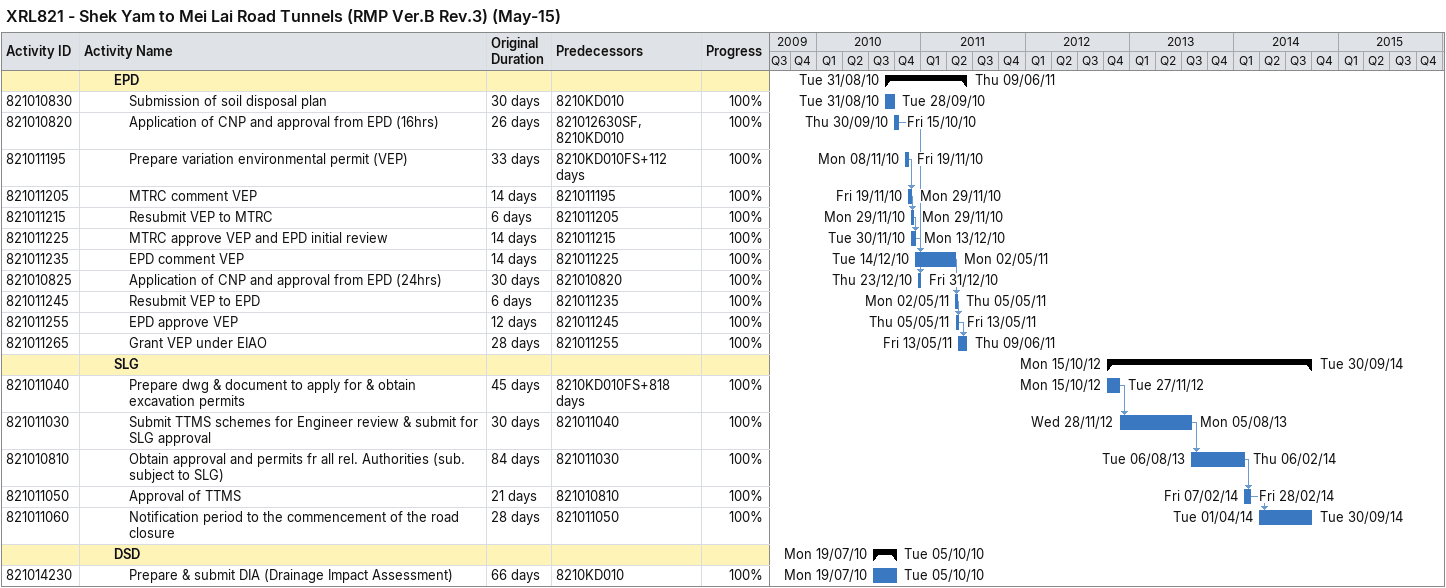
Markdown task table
XRL821 - Shek Yam to Mei Lai Road Tunnels (RMP Ver.B Rev.3) (May-15)

| ID | Level | Task | Original duration | Start | Finish | Predecessors | % complete |
|---|---|---|---|---|---|---|---|
|  | 3 | **EPD** |  | 2010-08-31 | 2011-06-09 |  |  |
| 821010830 | 4 | Submission of soil disposal plan | 30d | 2010-08-31 | 2010-09-28 | 8210KD010 | 100 |
| 821010820 | 4 | Application of CNP and approval from EPD (16hrs) | 26d | 2010-09-30 | 2010-10-15 | 821012630SF, 8210KD010 | 100 |
| 821011195 | 4 | Prepare variation environmental permit (VEP) | 33d | 2010-11-08 | 2010-11-19 | 8210KD010FS+112d | 100 |
| 821011205 | 4 | MTRC comment VEP | 14d | 2010-11-19 | 2010-11-29 | 821011195 | 100 |
| 821011215 | 4 | Resubmit VEP to MTRC | 6d | 2010-11-29 | 2010-11-29 | 821011205 | 100 |
| 821011225 | 4 | MTRC approve VEP and EPD initial review | 14d | 2010-11-30 | 2010-12-13 | 821011215 | 100 |
| 821011235 | 4 | EPD comment VEP | 14d | 2010-12-14 | 2011-05-02 | 821011225 | 100 |
| 821010825 | 4 | Application of CNP and approval from EPD (24hrs) | 30d | 2010-12-23 | 2010-12-31 | 821010820 | 100 |
| 821011245 | 4 | Resubmit VEP to EPD | 6d | 2011-05-02 | 2011-05-05 | 821011235 | 100 |
| 821011255 | 4 | EPD approve VEP | 12d | 2011-05-05 | 2011-05-13 | 821011245 | 100 |
| 821011265 | 4 | Grant VEP under EIAO | 28d | 2011-05-13 | 2011-06-09 | 821011255 | 100 |
|  | 3 | **SLG** |  | 2012-10-15 | 2014-09-30 |  |  |
| 821011040 | 4 | Prepare dwg & document to apply for & obtain excavation permits | 45d | 2012-10-15 | 2012-11-27 | 8210KD010FS+818d | 100 |
| 821011030 | 4 | Submit TTMS schemes for Engineer review & submit for SLG approval | 30d | 2012-11-28 | 2013-08-05 | 821011040 | 100 |
| 821010810 | 4 | Obtain approval and permits fr all rel. Authorities (sub. subject to SLG) | 84d | 2013-08-06 | 2014-02-06 | 821011030 | 100 |
| 821011050 | 4 | Approval of TTMS | 21d | 2014-02-07 | 2014-02-28 | 821010810 | 100 |
| 821011060 | 4 | Notification period to the commencement of the road closure | 28d | 2014-04-01 | 2014-09-30 | 821011050 | 100 |
|  | 3 | **DSD** |  | 2010-07-19 | 2010-10-05 |  |  |
| 821014230 | 4 | Prepare & submit DIA (Drainage Impact Assessment) | 66d | 2010-07-19 | 2010-10-05 | 8210KD010 | 100 |
